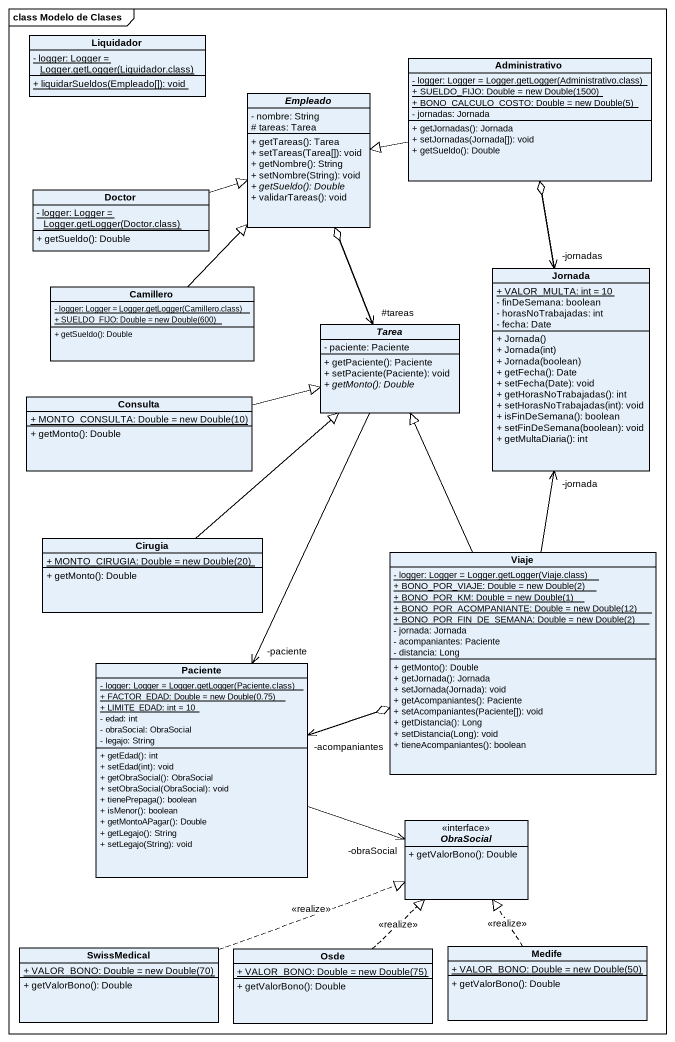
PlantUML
@startuml
mainframe class Modelo de Clases
hide circle
hide empty members
skinparam classAttributeIconSize 0
class Liquidador {
  {static} {field} - logger: Logger = Logger.getLogger(Liquidador.class)
  {static} + liquidarSueldos(Empleado[]): void
}
class Administrativo {
  {static} {field} - logger: Logger = Logger.getLogger(Administrativo.class)
  {static} {field} + SUELDO_FIJO: Double = new Double(1500)
  {static} {field} + BONO_CALCULO_COSTO: Double = new Double(5)
  - jornadas: Jornada
  + getJornadas(): Jornada
  + setJornadas(Jornada[]): void
  + getSueldo(): Double
}
abstract class Empleado {
  - nombre: String
  # tareas: Tarea
  + getTareas(): Tarea
  + setTareas(Tarea[]): void
  + getNombre(): String
  + setNombre(String): void
  {abstract} + getSueldo(): Double
  + validarTareas(): void
}
class Doctor {
  {static} {field} - logger: Logger = Logger.getLogger(Doctor.class)
  + getSueldo(): Double
}
class Jornada {
  {static} + VALOR_MULTA: int = 10
  - finDeSemana: boolean
  - horasNoTrabajadas: int
  - fecha: Date
  + Jornada()
  + Jornada(int)
  + Jornada(boolean)
  + getFecha(): Date
  + setFecha(Date): void
  + getHorasNoTrabajadas(): int
  + setHorasNoTrabajadas(int): void
  + isFinDeSemana(): boolean
  + setFinDeSemana(boolean): void
  + getMultaDiaria(): int
}
class Camillero {
  {static} {field} - logger: Logger = Logger.getLogger(Camillero.class)
  {static} {field} + SUELDO_FIJO: Double = new Double(600)
  + getSueldo(): Double
}
abstract class Tarea {
  - paciente: Paciente
  + getPaciente(): Paciente
  + setPaciente(Paciente): void
  {abstract} + getMonto(): Double
}
class Consulta {
  {static} {field} + MONTO_CONSULTA: Double = new Double(10)
  + getMonto(): Double
}
class Cirugia {
  {static} {field} + MONTO_CIRUGIA: Double = new Double(20)
  + getMonto(): Double
}
class Viaje {
  {static} {field} - logger: Logger = Logger.getLogger(Viaje.class)
  {static} {field} + BONO_POR_VIAJE: Double = new Double(2)
  {static} {field} + BONO_POR_KM: Double = new Double(1)
  {static} {field} + BONO_POR_ACOMPANIANTE: Double = new Double(12)
  {static} {field} + BONO_POR_FIN_DE_SEMANA: Double = new Double(2)
  - jornada: Jornada
  - acompaniantes: Paciente
  - distancia: Long
  + getMonto(): Double
  + getJornada(): Jornada
  + setJornada(Jornada): void
  + getAcompaniantes(): Paciente
  + setAcompaniantes(Paciente[]): void
  + getDistancia(): Long
  + setDistancia(Long): void
  + tieneAcompaniantes(): boolean
}
class Paciente {
  {static} {field} - logger: Logger = Logger.getLogger(Paciente.class)
  {static} {field} + FACTOR_EDAD: Double = new Double(0.75)
  {static} + LIMITE_EDAD: int = 10
  - edad: int
  - obraSocial: ObraSocial
  - legajo: String
  + getEdad(): int
  + setEdad(int): void
  + getObraSocial(): ObraSocial
  + setObraSocial(ObraSocial): void
  + tienePrepaga(): boolean
  + isMenor(): boolean
  + getMontoAPagar(): Double
  + getLegajo(): String
  + setLegajo(String): void
}
interface ObraSocial <<interface>> {
  + getValorBono(): Double
}
class SwissMedical {
  {static} {field} + VALOR_BONO: Double = new Double(70)
  + getValorBono(): Double
}
class Osde {
  {static} {field} + VALOR_BONO: Double = new Double(75)
  + getValorBono(): Double
}
class Medife {
  {static} {field} + VALOR_BONO: Double = new Double(50)
  + getValorBono(): Double
}
Administrativo -left-|> Empleado
Administrativo --> "-jornadas" Jornada
Administrativo -- Jornada
Empleado --> "#tareas" Tarea
Doctor -right-|> Empleado
Jornada -up-o Administrativo
Camillero -up-|> Empleado
Tarea -up-o Empleado
Tarea --> "-paciente" Paciente
Consulta -right-|> Tarea
Cirugia -up-|> Tarea
Viaje -up-> "-jornada" Jornada
Viaje -up-|> Tarea
Viaje -left-> "-acompaniantes" Paciente
Paciente -right-o Viaje
Paciente -right-> "-obraSocial" ObraSocial
SwissMedical .right.|> ObraSocial : <<realize>>
Osde .up.|> ObraSocial : <<realize>>
Medife .up.|> ObraSocial : <<realize>>
@enduml
